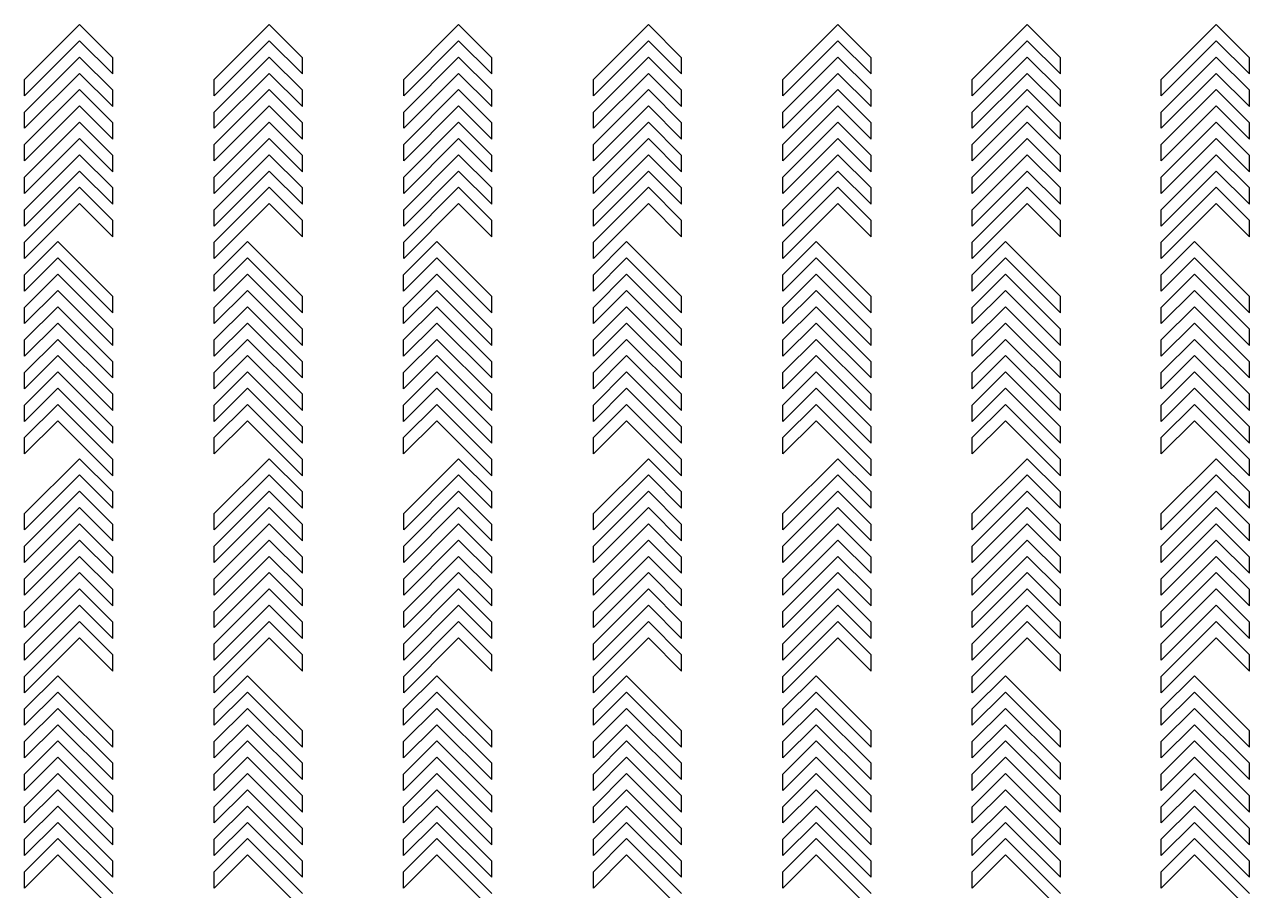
# Model space of a CAD drawing. Header units: millimetres. Extents: x 46777 to 318235, y 145162 to 336036.
# Drawn here: x 145415 to 147296, y 162652 to 163982 of the extents above; entities that cross this region are included whole.
import ezdxf

# ---------------------------------------------------------------- set-up
doc = ezdxf.new("R2010")
doc.units = ezdxf.units.MM

msp = doc.modelspace()

# ---------------------------------------------------------------- linework, layer by layer
at = {"color": 40, "true_color": 0xf8d731}
for p, q in [((145414.8, 163897.5), (145499.1, 163981.9)), ((145499.1, 163981.9), (145550.2, 163930.9)), ((145706.1, 163897.5), (145790.4, 163981.9)), ((145790.4, 163981.9), (145841.5, 163930.9)), ((145997, 163897.5), (146081.3, 163981.9)), ((146081.3, 163981.9), (146132.4, 163930.9)), ((146288.4, 163897.5), (146372.8, 163981.9)), ((146372.8, 163981.9), (146423.8, 163930.9)), ((146579.3, 163897.5), (146663.7, 163981.9)), ((146663.7, 163981.9), (146714.7, 163930.9)), ((146870.2, 163897.5), (146954.6, 163981.9)), ((146954.6, 163981.9), (147005.7, 163930.9)), ((147160.5, 163897.5), (147244.9, 163981.9)), ((147244.9, 163981.9), (147295.9, 163930.9)), ((145414.8, 163872.5), (145499.1, 163956.9)), ((145499.1, 163956.9), (145550.2, 163905.9)), ((145706.1, 163872.5), (145790.4, 163956.9)), ((145790.4, 163956.9), (145841.5, 163905.9)), ((145997, 163872.5), (146081.3, 163956.9)), ((146081.3, 163956.9), (146132.4, 163905.9)), ((146288.4, 163872.5), (146372.8, 163956.9)), ((146372.8, 163956.9), (146423.8, 163905.9)), ((146579.3, 163872.5), (146663.7, 163956.9)), ((146663.7, 163956.9), (146714.7, 163905.9)), ((146870.2, 163872.5), (146954.6, 163956.9)), ((146954.6, 163956.9), (147005.7, 163905.9)), ((147160.5, 163872.5), (147244.9, 163956.9)), ((147244.9, 163956.9), (147295.9, 163905.9)), ((145414.8, 163847.5), (145499.1, 163931.9)), ((145499.1, 163931.9), (145550.2, 163880.9)), ((145706.1, 163847.5), (145790.4, 163931.9)), ((145790.4, 163931.9), (145841.5, 163880.9)), ((145997, 163847.5), (146081.3, 163931.9)), ((146081.3, 163931.9), (146132.4, 163880.9)), ((146288.4, 163847.5), (146372.8, 163931.9)), ((146372.8, 163931.9), (146423.8, 163880.9)), ((146579.3, 163847.5), (146663.7, 163931.9)), ((146663.7, 163931.9), (146714.7, 163880.9)), ((146870.2, 163847.5), (146954.6, 163931.9)), ((146954.6, 163931.9), (147005.7, 163880.9)), ((147160.5, 163847.5), (147244.9, 163931.9)), ((147244.9, 163931.9), (147295.9, 163880.9)), ((145550.2, 163905.9), (145550.2, 163930.9)), ((145841.5, 163905.9), (145841.5, 163930.9)), ((146132.4, 163905.9), (146132.4, 163930.9)), ((146423.8, 163905.9), (146423.8, 163930.9)), ((146714.7, 163905.9), (146714.7, 163930.9)), ((147005.7, 163905.9), (147005.7, 163930.9)), ((147295.9, 163905.9), (147295.9, 163930.9)), ((145414.8, 163822.5), (145499.1, 163906.9)), ((145414.8, 163872.5), (145414.8, 163897.5)), ((145499.1, 163906.9), (145550.2, 163855.9)), ((145706.1, 163822.5), (145790.4, 163906.9)), ((145706.1, 163872.5), (145706.1, 163897.5)), ((145790.4, 163906.9), (145841.5, 163855.9)), ((145997, 163822.5), (146081.3, 163906.9)), ((145997, 163872.5), (145997, 163897.5)), ((146081.3, 163906.9), (146132.4, 163855.9)), ((146288.4, 163822.5), (146372.8, 163906.9)), ((146288.4, 163872.5), (146288.4, 163897.5)), ((146372.8, 163906.9), (146423.8, 163855.9)), ((146579.3, 163822.5), (146663.7, 163906.9)), ((146579.3, 163872.5), (146579.3, 163897.5)), ((146663.7, 163906.9), (146714.7, 163855.9)), ((146870.2, 163822.5), (146954.6, 163906.9)), ((146870.2, 163872.5), (146870.2, 163897.5)), ((146954.6, 163906.9), (147005.7, 163855.9)), ((147160.5, 163822.5), (147244.9, 163906.9)), ((147160.5, 163872.5), (147160.5, 163897.5)), ((147244.9, 163906.9), (147295.9, 163855.9)), ((145414.8, 163797.5), (145499.1, 163881.9)), ((145499.1, 163881.9), (145550.2, 163830.9)), ((145550.2, 163855.9), (145550.2, 163880.9)), ((145706.1, 163797.5), (145790.4, 163881.9)), ((145790.4, 163881.9), (145841.5, 163830.9)), ((145841.5, 163855.9), (145841.5, 163880.9)), ((145997, 163797.5), (146081.3, 163881.9)), ((146081.3, 163881.9), (146132.4, 163830.9)), ((146132.4, 163855.9), (146132.4, 163880.9)), ((146288.4, 163797.5), (146372.8, 163881.9)), ((146372.8, 163881.9), (146423.8, 163830.9)), ((146423.8, 163855.9), (146423.8, 163880.9)), ((146579.3, 163797.5), (146663.7, 163881.9)), ((146663.7, 163881.9), (146714.7, 163830.9)), ((146714.7, 163855.9), (146714.7, 163880.9)), ((146870.2, 163797.5), (146954.6, 163881.9)), ((146954.6, 163881.9), (147005.7, 163830.9)), ((147005.7, 163855.9), (147005.7, 163880.9)), ((147160.5, 163797.5), (147244.9, 163881.9)), ((147244.9, 163881.9), (147295.9, 163830.9)), ((147295.9, 163855.9), (147295.9, 163880.9)), ((145414.8, 163772.5), (145499.1, 163856.9)), ((145499.1, 163856.9), (145550.2, 163805.9)), ((145706.1, 163772.5), (145790.4, 163856.9)), ((145790.4, 163856.9), (145841.5, 163805.9)), ((145997, 163772.5), (146081.3, 163856.9)), ((146081.3, 163856.9), (146132.4, 163805.9)), ((146288.4, 163772.5), (146372.8, 163856.9)), ((146372.8, 163856.9), (146423.8, 163805.9)), ((146579.3, 163772.5), (146663.7, 163856.9)), ((146663.7, 163856.9), (146714.7, 163805.9)), ((146870.2, 163772.5), (146954.6, 163856.9)), ((146954.6, 163856.9), (147005.7, 163805.9)), ((147160.5, 163772.5), (147244.9, 163856.9)), ((147244.9, 163856.9), (147295.9, 163805.9)), ((145414.8, 163822.5), (145414.8, 163847.5)), ((145706.1, 163822.5), (145706.1, 163847.5)), ((145997, 163822.5), (145997, 163847.5)), ((146288.4, 163822.5), (146288.4, 163847.5)), ((146579.3, 163822.5), (146579.3, 163847.5)), ((146870.2, 163822.5), (146870.2, 163847.5)), ((147160.5, 163822.5), (147160.5, 163847.5)), ((145414.8, 163747.5), (145499.1, 163831.9)), ((145499.1, 163831.9), (145550.2, 163780.9)), ((145550.2, 163805.9), (145550.2, 163830.9)), ((145706.1, 163747.5), (145790.4, 163831.9)), ((145790.4, 163831.9), (145841.5, 163780.9)), ((145841.5, 163805.9), (145841.5, 163830.9)), ((145997, 163747.5), (146081.3, 163831.9)), ((146081.3, 163831.9), (146132.4, 163780.9)), ((146132.4, 163805.9), (146132.4, 163830.9)), ((146288.4, 163747.5), (146372.8, 163831.9)), ((146372.8, 163831.9), (146423.8, 163780.9)), ((146423.8, 163805.9), (146423.8, 163830.9)), ((146579.3, 163747.5), (146663.7, 163831.9)), ((146663.7, 163831.9), (146714.7, 163780.9)), ((146714.7, 163805.9), (146714.7, 163830.9)), ((146870.2, 163747.5), (146954.6, 163831.9)), ((146954.6, 163831.9), (147005.7, 163780.9)), ((147005.7, 163805.9), (147005.7, 163830.9)), ((147160.5, 163747.5), (147244.9, 163831.9)), ((147244.9, 163831.9), (147295.9, 163780.9)), ((147295.9, 163805.9), (147295.9, 163830.9)), ((145414.8, 163722.5), (145499.1, 163806.9)), ((145499.1, 163806.9), (145550.2, 163755.9)), ((145706.1, 163722.5), (145790.4, 163806.9)), ((145790.4, 163806.9), (145841.5, 163755.9)), ((145997, 163722.5), (146081.3, 163806.9)), ((146081.3, 163806.9), (146132.4, 163755.9)), ((146288.4, 163722.5), (146372.8, 163806.9)), ((146372.8, 163806.9), (146423.8, 163755.9)), ((146579.3, 163722.5), (146663.7, 163806.9)), ((146663.7, 163806.9), (146714.7, 163755.9)), ((146870.2, 163722.5), (146954.6, 163806.9)), ((146954.6, 163806.9), (147005.7, 163755.9)), ((147160.5, 163722.5), (147244.9, 163806.9)), ((147244.9, 163806.9), (147295.9, 163755.9)), ((145414.8, 163772.5), (145414.8, 163797.5)), ((145414.8, 163697.5), (145499.1, 163781.9)), ((145499.1, 163781.9), (145550.2, 163730.9)), ((145550.2, 163755.9), (145550.2, 163780.9)), ((145706.1, 163772.5), (145706.1, 163797.5)), ((145706.1, 163697.5), (145790.4, 163781.9)), ((145790.4, 163781.9), (145841.5, 163730.9)), ((145841.5, 163755.9), (145841.5, 163780.9)), ((145997, 163772.5), (145997, 163797.5)), ((145997, 163697.5), (146081.3, 163781.9)), ((146081.3, 163781.9), (146132.4, 163730.9)), ((146132.4, 163755.9), (146132.4, 163780.9)), ((146288.4, 163772.5), (146288.4, 163797.5)), ((146288.4, 163697.5), (146372.8, 163781.9)), ((146372.8, 163781.9), (146423.8, 163730.9)), ((146423.8, 163755.9), (146423.8, 163780.9)), ((146579.3, 163772.5), (146579.3, 163797.5)), ((146579.3, 163697.5), (146663.7, 163781.9)), ((146663.7, 163781.9), (146714.7, 163730.9)), ((146714.7, 163755.9), (146714.7, 163780.9)), ((146870.2, 163772.5), (146870.2, 163797.5)), ((146870.2, 163697.5), (146954.6, 163781.9)), ((146954.6, 163781.9), (147005.7, 163730.9)), ((147005.7, 163755.9), (147005.7, 163780.9)), ((147160.5, 163772.5), (147160.5, 163797.5)), ((147160.5, 163697.5), (147244.9, 163781.9)), ((147244.9, 163781.9), (147295.9, 163730.9)), ((147295.9, 163755.9), (147295.9, 163780.9)), ((145414.8, 163672.5), (145499.1, 163756.9)), ((145414.8, 163722.5), (145414.8, 163747.5)), ((145499.1, 163756.9), (145550.2, 163705.9)), ((145706.1, 163672.5), (145790.4, 163756.9)), ((145706.1, 163722.5), (145706.1, 163747.5)), ((145790.4, 163756.9), (145841.5, 163705.9)), ((145997, 163672.5), (146081.3, 163756.9)), ((145997, 163722.5), (145997, 163747.5)), ((146081.3, 163756.9), (146132.4, 163705.9)), ((146288.4, 163672.5), (146372.8, 163756.9)), ((146288.4, 163722.5), (146288.4, 163747.5)), ((146372.8, 163756.9), (146423.8, 163705.9)), ((146579.3, 163672.5), (146663.7, 163756.9)), ((146579.3, 163722.5), (146579.3, 163747.5)), ((146663.7, 163756.9), (146714.7, 163705.9)), ((146870.2, 163672.5), (146954.6, 163756.9)), ((146870.2, 163722.5), (146870.2, 163747.5)), ((146954.6, 163756.9), (147005.7, 163705.9)), ((147160.5, 163672.5), (147244.9, 163756.9)), ((147160.5, 163722.5), (147160.5, 163747.5)), ((147244.9, 163756.9), (147295.9, 163705.9)), ((145414.8, 163647.5), (145499.1, 163731.9)), ((145499.1, 163731.9), (145550.2, 163680.9)), ((145550.2, 163705.9), (145550.2, 163730.9)), ((145706.1, 163647.5), (145790.4, 163731.9)), ((145790.4, 163731.9), (145841.5, 163680.9)), ((145841.5, 163705.9), (145841.5, 163730.9)), ((145997, 163647.5), (146081.3, 163731.9)), ((146081.3, 163731.9), (146132.4, 163680.9)), ((146132.4, 163705.9), (146132.4, 163730.9)), ((146288.4, 163647.5), (146372.8, 163731.9)), ((146372.8, 163731.9), (146423.8, 163680.9)), ((146423.8, 163705.9), (146423.8, 163730.9)), ((146579.3, 163647.5), (146663.7, 163731.9)), ((146663.7, 163731.9), (146714.7, 163680.9)), ((146714.7, 163705.9), (146714.7, 163730.9)), ((146870.2, 163647.5), (146954.6, 163731.9)), ((146954.6, 163731.9), (147005.7, 163680.9)), ((147005.7, 163705.9), (147005.7, 163730.9)), ((147160.5, 163647.5), (147244.9, 163731.9)), ((147244.9, 163731.9), (147295.9, 163680.9)), ((147295.9, 163705.9), (147295.9, 163730.9)), ((145414.8, 163622.5), (145499.1, 163706.9)), ((145499.1, 163706.9), (145550.2, 163655.9)), ((145706.1, 163622.5), (145790.4, 163706.9)), ((145790.4, 163706.9), (145841.5, 163655.9)), ((145997, 163622.5), (146081.3, 163706.9)), ((146081.3, 163706.9), (146132.4, 163655.9)), ((146288.4, 163622.5), (146372.8, 163706.9)), ((146372.8, 163706.9), (146423.8, 163655.9)), ((146579.3, 163622.5), (146663.7, 163706.9)), ((146663.7, 163706.9), (146714.7, 163655.9)), ((146870.2, 163622.5), (146954.6, 163706.9)), ((146954.6, 163706.9), (147005.7, 163655.9)), ((147160.5, 163622.5), (147244.9, 163706.9)), ((147244.9, 163706.9), (147295.9, 163655.9)), ((145414.8, 163672.5), (145414.8, 163697.5)), ((145706.1, 163672.5), (145706.1, 163697.5)), ((145997, 163672.5), (145997, 163697.5)), ((146288.4, 163672.5), (146288.4, 163697.5)), ((146579.3, 163672.5), (146579.3, 163697.5)), ((146870.2, 163672.5), (146870.2, 163697.5)), ((147160.5, 163672.5), (147160.5, 163697.5)), ((145550.2, 163655.9), (145550.2, 163680.9)), ((145841.5, 163655.9), (145841.5, 163680.9)), ((146132.4, 163655.9), (146132.4, 163680.9)), ((146423.8, 163655.9), (146423.8, 163680.9)), ((146714.7, 163655.9), (146714.7, 163680.9)), ((147005.7, 163655.9), (147005.7, 163680.9)), ((147295.9, 163655.9), (147295.9, 163680.9)), ((145465.8, 163648.5), (145414.7, 163597.6)), ((145414.8, 163622.5), (145414.8, 163647.5)), ((145550.1, 163564.2), (145465.8, 163648.5)), ((145757.1, 163648.5), (145706, 163597.6)), ((145706.1, 163622.5), (145706.1, 163647.5)), ((145841.5, 163564.2), (145757.1, 163648.5)), ((146048, 163648.5), (145996.9, 163597.6)), ((145997, 163622.5), (145997, 163647.5)), ((146132.3, 163564.2), (146048, 163648.5)), ((146339.4, 163648.5), (146288.4, 163597.6)), ((146288.4, 163622.5), (146288.4, 163647.5)), ((146423.8, 163564.2), (146339.4, 163648.5)), ((146630.3, 163648.5), (146579.3, 163597.6)), ((146579.3, 163622.5), (146579.3, 163647.5)), ((146714.7, 163564.2), (146630.3, 163648.5)), ((146921.3, 163648.5), (146870.2, 163597.6)), ((146870.2, 163622.5), (146870.2, 163647.5)), ((147005.6, 163564.2), (146921.3, 163648.5)), ((147211.5, 163648.5), (147160.5, 163597.6)), ((147160.5, 163622.5), (147160.5, 163647.5)), ((147295.9, 163564.2), (147211.5, 163648.5)), ((145465.8, 163623.5), (145414.7, 163572.6)), ((145550.1, 163539.2), (145465.8, 163623.5)), ((145757.1, 163623.5), (145706, 163572.6)), ((145841.5, 163539.2), (145757.1, 163623.5)), ((146048, 163623.5), (145996.9, 163572.6)), ((146132.3, 163539.2), (146048, 163623.5)), ((146339.4, 163623.5), (146288.4, 163572.6)), ((146423.8, 163539.2), (146339.4, 163623.5)), ((146630.3, 163623.5), (146579.3, 163572.6)), ((146714.7, 163539.2), (146630.3, 163623.5)), ((146921.3, 163623.5), (146870.2, 163572.6)), ((147005.6, 163539.2), (146921.3, 163623.5)), ((147211.5, 163623.5), (147160.5, 163572.6)), ((147295.9, 163539.2), (147211.5, 163623.5)), ((145465.8, 163598.5), (145414.7, 163547.6)), ((145414.7, 163572.6), (145414.7, 163597.6)), ((145550.1, 163514.2), (145465.8, 163598.5)), ((145757.1, 163598.5), (145706, 163547.6)), ((145706, 163572.6), (145706, 163597.6)), ((145841.5, 163514.2), (145757.1, 163598.5)), ((146048, 163598.5), (145996.9, 163547.6)), ((145996.9, 163572.6), (145996.9, 163597.6)), ((146132.3, 163514.2), (146048, 163598.5)), ((146339.4, 163598.5), (146288.4, 163547.6)), ((146288.4, 163572.6), (146288.4, 163597.6)), ((146423.8, 163514.2), (146339.4, 163598.5)), ((146630.3, 163598.5), (146579.3, 163547.6)), ((146579.3, 163572.6), (146579.3, 163597.6)), ((146714.7, 163514.2), (146630.3, 163598.5)), ((146921.3, 163598.5), (146870.2, 163547.6)), ((146870.2, 163572.6), (146870.2, 163597.6)), ((147005.6, 163514.2), (146921.3, 163598.5)), ((147211.5, 163598.5), (147160.5, 163547.6)), ((147160.5, 163572.6), (147160.5, 163597.6)), ((147295.9, 163514.2), (147211.5, 163598.5)), ((145465.8, 163573.5), (145414.7, 163522.6)), ((145550.1, 163489.2), (145465.8, 163573.5)), ((145550.1, 163539.2), (145550.1, 163564.2)), ((145757.1, 163573.5), (145706, 163522.6)), ((145841.5, 163489.2), (145757.1, 163573.5)), ((145841.5, 163539.2), (145841.5, 163564.2)), ((146048, 163573.5), (145996.9, 163522.6)), ((146132.3, 163489.2), (146048, 163573.5)), ((146132.3, 163539.2), (146132.3, 163564.2)), ((146339.4, 163573.5), (146288.4, 163522.6)), ((146423.8, 163489.2), (146339.4, 163573.5)), ((146423.8, 163539.2), (146423.8, 163564.2)), ((146630.3, 163573.5), (146579.3, 163522.6)), ((146714.7, 163489.2), (146630.3, 163573.5)), ((146714.7, 163539.2), (146714.7, 163564.2)), ((146921.3, 163573.5), (146870.2, 163522.6)), ((147005.6, 163489.2), (146921.3, 163573.5)), ((147005.6, 163539.2), (147005.6, 163564.2)), ((147211.5, 163573.5), (147160.5, 163522.6)), ((147295.9, 163489.2), (147211.5, 163573.5)), ((147295.9, 163539.2), (147295.9, 163564.2)), ((145465.8, 163548.5), (145414.7, 163497.6)), ((145414.7, 163522.6), (145414.7, 163547.6)), ((145550.1, 163464.2), (145465.8, 163548.5)), ((145757.1, 163548.5), (145706, 163497.6)), ((145706, 163522.6), (145706, 163547.6)), ((145841.5, 163464.2), (145757.1, 163548.5)), ((146048, 163548.5), (145996.9, 163497.6)), ((145996.9, 163522.6), (145996.9, 163547.6)), ((146132.3, 163464.2), (146048, 163548.5)), ((146339.4, 163548.5), (146288.4, 163497.6)), ((146288.4, 163522.6), (146288.4, 163547.6)), ((146423.8, 163464.2), (146339.4, 163548.5)), ((146630.3, 163548.5), (146579.3, 163497.6)), ((146579.3, 163522.6), (146579.3, 163547.6)), ((146714.7, 163464.2), (146630.3, 163548.5)), ((146921.3, 163548.5), (146870.2, 163497.6)), ((146870.2, 163522.6), (146870.2, 163547.6)), ((147005.6, 163464.2), (146921.3, 163548.5)), ((147211.5, 163548.5), (147160.5, 163497.6)), ((147160.5, 163522.6), (147160.5, 163547.6)), ((147295.9, 163464.2), (147211.5, 163548.5)), ((145465.8, 163523.5), (145414.7, 163472.6)), ((145550.1, 163439.2), (145465.8, 163523.5)), ((145757.1, 163523.5), (145706, 163472.6)), ((145841.5, 163439.2), (145757.1, 163523.5)), ((146048, 163523.5), (145996.9, 163472.6)), ((146132.3, 163439.2), (146048, 163523.5)), ((146339.4, 163523.5), (146288.4, 163472.6)), ((146423.8, 163439.2), (146339.4, 163523.5)), ((146630.3, 163523.5), (146579.3, 163472.6)), ((146714.7, 163439.2), (146630.3, 163523.5)), ((146921.3, 163523.5), (146870.2, 163472.6)), ((147005.6, 163439.2), (146921.3, 163523.5)), ((147211.5, 163523.5), (147160.5, 163472.6)), ((147295.9, 163439.2), (147211.5, 163523.5)), ((145550.1, 163489.2), (145550.1, 163514.2)), ((145841.5, 163489.2), (145841.5, 163514.2)), ((146132.3, 163489.2), (146132.3, 163514.2)), ((146423.8, 163489.2), (146423.8, 163514.2)), ((146714.7, 163489.2), (146714.7, 163514.2)), ((147005.6, 163489.2), (147005.6, 163514.2)), ((147295.9, 163489.2), (147295.9, 163514.2)), ((145465.8, 163498.5), (145414.7, 163447.6)), ((145414.7, 163472.6), (145414.7, 163497.6)), ((145550.1, 163414.2), (145465.8, 163498.5)), ((145757.1, 163498.5), (145706, 163447.6)), ((145706, 163472.6), (145706, 163497.6)), ((145841.5, 163414.2), (145757.1, 163498.5)), ((146048, 163498.5), (145996.9, 163447.6)), ((145996.9, 163472.6), (145996.9, 163497.6)), ((146132.3, 163414.2), (146048, 163498.5)), ((146339.4, 163498.5), (146288.4, 163447.6)), ((146288.4, 163472.6), (146288.4, 163497.6)), ((146423.8, 163414.2), (146339.4, 163498.5)), ((146630.3, 163498.5), (146579.3, 163447.6)), ((146579.3, 163472.6), (146579.3, 163497.6)), ((146714.7, 163414.2), (146630.3, 163498.5)), ((146921.3, 163498.5), (146870.2, 163447.6)), ((146870.2, 163472.6), (146870.2, 163497.6)), ((147005.6, 163414.2), (146921.3, 163498.5)), ((147211.5, 163498.5), (147160.5, 163447.6)), ((147160.5, 163472.6), (147160.5, 163497.6)), ((147295.9, 163414.2), (147211.5, 163498.5)), ((145465.8, 163473.5), (145414.7, 163422.6)), ((145550.1, 163389.2), (145465.8, 163473.5)), ((145550.1, 163439.2), (145550.1, 163464.2)), ((145757.1, 163473.5), (145706, 163422.6)), ((145841.5, 163389.2), (145757.1, 163473.5)), ((145841.5, 163439.2), (145841.5, 163464.2)), ((146048, 163473.5), (145996.9, 163422.6)), ((146132.3, 163389.2), (146048, 163473.5)), ((146132.3, 163439.2), (146132.3, 163464.2)), ((146339.4, 163473.5), (146288.4, 163422.6)), ((146423.8, 163389.2), (146339.4, 163473.5)), ((146423.8, 163439.2), (146423.8, 163464.2)), ((146630.3, 163473.5), (146579.3, 163422.6)), ((146714.7, 163389.2), (146630.3, 163473.5)), ((146714.7, 163439.2), (146714.7, 163464.2)), ((146921.3, 163473.5), (146870.2, 163422.6)), ((147005.6, 163389.2), (146921.3, 163473.5)), ((147005.6, 163439.2), (147005.6, 163464.2)), ((147211.5, 163473.5), (147160.5, 163422.6)), ((147295.9, 163389.2), (147211.5, 163473.5)), ((147295.9, 163439.2), (147295.9, 163464.2)), ((145465.8, 163448.5), (145414.7, 163397.6)), ((145414.7, 163422.6), (145414.7, 163447.6)), ((145550.1, 163364.2), (145465.8, 163448.5)), ((145757.1, 163448.5), (145706, 163397.6)), ((145706, 163422.6), (145706, 163447.6)), ((145841.5, 163364.2), (145757.1, 163448.5)), ((146048, 163448.5), (145996.9, 163397.6)), ((145996.9, 163422.6), (145996.9, 163447.6)), ((146132.3, 163364.2), (146048, 163448.5)), ((146339.4, 163448.5), (146288.4, 163397.6)), ((146288.4, 163422.6), (146288.4, 163447.6)), ((146423.8, 163364.2), (146339.4, 163448.5)), ((146630.3, 163448.5), (146579.3, 163397.6)), ((146579.3, 163422.6), (146579.3, 163447.6)), ((146714.7, 163364.2), (146630.3, 163448.5)), ((146921.3, 163448.5), (146870.2, 163397.6)), ((146870.2, 163422.6), (146870.2, 163447.6)), ((147005.6, 163364.2), (146921.3, 163448.5)), ((147211.5, 163448.5), (147160.5, 163397.6)), ((147160.5, 163422.6), (147160.5, 163447.6)), ((147295.9, 163364.2), (147211.5, 163448.5)), ((145465.8, 163423.5), (145414.7, 163372.6)), ((145550.1, 163339.2), (145465.8, 163423.5)), ((145757.1, 163423.5), (145706, 163372.6)), ((145841.5, 163339.2), (145757.1, 163423.5)), ((146048, 163423.5), (145996.9, 163372.6)), ((146132.3, 163339.2), (146048, 163423.5)), ((146339.4, 163423.5), (146288.4, 163372.6)), ((146423.8, 163339.2), (146339.4, 163423.5)), ((146630.3, 163423.5), (146579.3, 163372.6)), ((146714.7, 163339.2), (146630.3, 163423.5)), ((146921.3, 163423.5), (146870.2, 163372.6)), ((147005.6, 163339.2), (146921.3, 163423.5)), ((147211.5, 163423.5), (147160.5, 163372.6)), ((147295.9, 163339.2), (147211.5, 163423.5)), ((145550.1, 163389.2), (145550.1, 163414.2)), ((145841.5, 163389.2), (145841.5, 163414.2)), ((146132.3, 163389.2), (146132.3, 163414.2)), ((146423.8, 163389.2), (146423.8, 163414.2)), ((146714.7, 163389.2), (146714.7, 163414.2)), ((147005.6, 163389.2), (147005.6, 163414.2)), ((147295.9, 163389.2), (147295.9, 163414.2)), ((145465.8, 163398.5), (145414.7, 163347.6)), ((145414.7, 163372.6), (145414.7, 163397.6)), ((145550.1, 163314.2), (145465.8, 163398.5)), ((145757.1, 163398.5), (145706, 163347.6)), ((145706, 163372.6), (145706, 163397.6)), ((145841.5, 163314.2), (145757.1, 163398.5)), ((146048, 163398.5), (145996.9, 163347.6)), ((145996.9, 163372.6), (145996.9, 163397.6)), ((146132.3, 163314.2), (146048, 163398.5)), ((146339.4, 163398.5), (146288.4, 163347.6)), ((146288.4, 163372.6), (146288.4, 163397.6)), ((146423.8, 163314.2), (146339.4, 163398.5)), ((146630.3, 163398.5), (146579.3, 163347.6)), ((146579.3, 163372.6), (146579.3, 163397.6)), ((146714.7, 163314.2), (146630.3, 163398.5)), ((146921.3, 163398.5), (146870.2, 163347.6)), ((146870.2, 163372.6), (146870.2, 163397.6)), ((147005.6, 163314.2), (146921.3, 163398.5)), ((147211.5, 163398.5), (147160.5, 163347.6)), ((147160.5, 163372.6), (147160.5, 163397.6)), ((147295.9, 163314.2), (147211.5, 163398.5)), ((145465.8, 163373.5), (145414.7, 163322.6)), ((145550.1, 163289.2), (145465.8, 163373.5)), ((145757.1, 163373.5), (145706, 163322.6)), ((145841.5, 163289.2), (145757.1, 163373.5)), ((146048, 163373.5), (145996.9, 163322.6)), ((146132.3, 163289.2), (146048, 163373.5)), ((146339.4, 163373.5), (146288.4, 163322.6)), ((146423.8, 163289.2), (146339.4, 163373.5)), ((146630.3, 163373.5), (146579.3, 163322.6)), ((146714.7, 163289.2), (146630.3, 163373.5)), ((146921.3, 163373.5), (146870.2, 163322.6)), ((147005.6, 163289.2), (146921.3, 163373.5)), ((147211.5, 163373.5), (147160.5, 163322.6)), ((147295.9, 163289.2), (147211.5, 163373.5)), ((145550.1, 163339.2), (145550.1, 163364.2)), ((145841.5, 163339.2), (145841.5, 163364.2)), ((146132.3, 163339.2), (146132.3, 163364.2)), ((146423.8, 163339.2), (146423.8, 163364.2)), ((146714.7, 163339.2), (146714.7, 163364.2)), ((147005.6, 163339.2), (147005.6, 163364.2)), ((147295.9, 163339.2), (147295.9, 163364.2)), ((145414.7, 163322.6), (145414.7, 163347.6)), ((145706, 163322.6), (145706, 163347.6)), ((145996.9, 163322.6), (145996.9, 163347.6)), ((146288.4, 163322.6), (146288.4, 163347.6)), ((146579.3, 163322.6), (146579.3, 163347.6)), ((146870.2, 163322.6), (146870.2, 163347.6)), ((147160.5, 163322.6), (147160.5, 163347.6)), ((145414.8, 163230.9), (145499.1, 163315.3)), ((145499.1, 163315.3), (145550.2, 163264.3)), ((145550.1, 163289.2), (145550.1, 163314.2)), ((145706.1, 163230.9), (145790.4, 163315.3)), ((145790.4, 163315.3), (145841.5, 163264.3)), ((145841.5, 163289.2), (145841.5, 163314.2)), ((145997, 163230.9), (146081.3, 163315.3)), ((146081.3, 163315.3), (146132.4, 163264.3)), ((146132.3, 163289.2), (146132.3, 163314.2)), ((146288.4, 163230.9), (146372.8, 163315.3)), ((146372.8, 163315.3), (146423.8, 163264.3)), ((146423.8, 163289.2), (146423.8, 163314.2)), ((146579.3, 163230.9), (146663.7, 163315.3)), ((146663.7, 163315.3), (146714.7, 163264.3)), ((146714.7, 163289.2), (146714.7, 163314.2)), ((146870.2, 163230.9), (146954.6, 163315.3)), ((146954.6, 163315.3), (147005.7, 163264.3)), ((147005.6, 163289.2), (147005.6, 163314.2)), ((147160.5, 163230.9), (147244.9, 163315.3)), ((147244.9, 163315.3), (147295.9, 163264.3)), ((147295.9, 163289.2), (147295.9, 163314.2)), ((145414.8, 163205.9), (145499.1, 163290.3)), ((145499.1, 163290.3), (145550.2, 163239.3)), ((145706.1, 163205.9), (145790.4, 163290.3)), ((145790.4, 163290.3), (145841.5, 163239.3)), ((145997, 163205.9), (146081.3, 163290.3)), ((146081.3, 163290.3), (146132.4, 163239.3)), ((146288.4, 163205.9), (146372.8, 163290.3)), ((146372.8, 163290.3), (146423.8, 163239.3)), ((146579.3, 163205.9), (146663.7, 163290.3)), ((146663.7, 163290.3), (146714.7, 163239.3)), ((146870.2, 163205.9), (146954.6, 163290.3)), ((146954.6, 163290.3), (147005.7, 163239.3)), ((147160.5, 163205.9), (147244.9, 163290.3)), ((147244.9, 163290.3), (147295.9, 163239.3)), ((145414.8, 163180.9), (145499.1, 163265.3)), ((145499.1, 163265.3), (145550.2, 163214.3)), ((145550.2, 163239.3), (145550.2, 163264.3)), ((145706.1, 163180.9), (145790.4, 163265.3)), ((145790.4, 163265.3), (145841.5, 163214.3)), ((145841.5, 163239.3), (145841.5, 163264.3)), ((145997, 163180.9), (146081.3, 163265.3)), ((146081.3, 163265.3), (146132.4, 163214.3)), ((146132.4, 163239.3), (146132.4, 163264.3)), ((146288.4, 163180.9), (146372.8, 163265.3)), ((146372.8, 163265.3), (146423.8, 163214.3)), ((146423.8, 163239.3), (146423.8, 163264.3)), ((146579.3, 163180.9), (146663.7, 163265.3)), ((146663.7, 163265.3), (146714.7, 163214.3)), ((146714.7, 163239.3), (146714.7, 163264.3)), ((146870.2, 163180.9), (146954.6, 163265.3)), ((146954.6, 163265.3), (147005.7, 163214.3)), ((147005.7, 163239.3), (147005.7, 163264.3)), ((147160.5, 163180.9), (147244.9, 163265.3)), ((147244.9, 163265.3), (147295.9, 163214.3)), ((147295.9, 163239.3), (147295.9, 163264.3)), ((145414.8, 163155.9), (145499.1, 163240.3)), ((145499.1, 163240.3), (145550.2, 163189.3)), ((145706.1, 163155.9), (145790.4, 163240.3)), ((145790.4, 163240.3), (145841.5, 163189.3)), ((145997, 163155.9), (146081.3, 163240.3)), ((146081.3, 163240.3), (146132.4, 163189.3)), ((146288.4, 163155.9), (146372.8, 163240.3)), ((146372.8, 163240.3), (146423.8, 163189.3)), ((146579.3, 163155.9), (146663.7, 163240.3)), ((146663.7, 163240.3), (146714.7, 163189.3)), ((146870.2, 163155.9), (146954.6, 163240.3)), ((146954.6, 163240.3), (147005.7, 163189.3)), ((147160.5, 163155.9), (147244.9, 163240.3)), ((147244.9, 163240.3), (147295.9, 163189.3)), ((145414.8, 163205.9), (145414.8, 163230.9)), ((145706.1, 163205.9), (145706.1, 163230.9)), ((145997, 163205.9), (145997, 163230.9)), ((146288.4, 163205.9), (146288.4, 163230.9)), ((146579.3, 163205.9), (146579.3, 163230.9)), ((146870.2, 163205.9), (146870.2, 163230.9)), ((147160.5, 163205.9), (147160.5, 163230.9)), ((145414.8, 163130.9), (145499.1, 163215.3)), ((145499.1, 163215.3), (145550.2, 163164.3)), ((145550.2, 163189.3), (145550.2, 163214.3)), ((145706.1, 163130.9), (145790.4, 163215.3)), ((145790.4, 163215.3), (145841.5, 163164.3)), ((145841.5, 163189.3), (145841.5, 163214.3)), ((145997, 163130.9), (146081.3, 163215.3)), ((146081.3, 163215.3), (146132.4, 163164.3)), ((146132.4, 163189.3), (146132.4, 163214.3)), ((146288.4, 163130.9), (146372.8, 163215.3)), ((146372.8, 163215.3), (146423.8, 163164.3)), ((146423.8, 163189.3), (146423.8, 163214.3)), ((146579.3, 163130.9), (146663.7, 163215.3)), ((146663.7, 163215.3), (146714.7, 163164.3)), ((146714.7, 163189.3), (146714.7, 163214.3)), ((146870.2, 163130.9), (146954.6, 163215.3)), ((146954.6, 163215.3), (147005.7, 163164.3)), ((147005.7, 163189.3), (147005.7, 163214.3)), ((147160.5, 163130.9), (147244.9, 163215.3)), ((147244.9, 163215.3), (147295.9, 163164.3)), ((147295.9, 163189.3), (147295.9, 163214.3)), ((145414.8, 163105.9), (145499.1, 163190.3)), ((145414.8, 163155.9), (145414.8, 163180.9)), ((145499.1, 163190.3), (145550.2, 163139.3)), ((145706.1, 163105.9), (145790.4, 163190.3)), ((145706.1, 163155.9), (145706.1, 163180.9)), ((145790.4, 163190.3), (145841.5, 163139.3)), ((145997, 163105.9), (146081.3, 163190.3)), ((145997, 163155.9), (145997, 163180.9)), ((146081.3, 163190.3), (146132.4, 163139.3)), ((146288.4, 163105.9), (146372.8, 163190.3)), ((146288.4, 163155.9), (146288.4, 163180.9)), ((146372.8, 163190.3), (146423.8, 163139.3)), ((146579.3, 163105.9), (146663.7, 163190.3)), ((146579.3, 163155.9), (146579.3, 163180.9)), ((146663.7, 163190.3), (146714.7, 163139.3)), ((146870.2, 163105.9), (146954.6, 163190.3)), ((146870.2, 163155.9), (146870.2, 163180.9)), ((146954.6, 163190.3), (147005.7, 163139.3)), ((147160.5, 163105.9), (147244.9, 163190.3)), ((147160.5, 163155.9), (147160.5, 163180.9)), ((147244.9, 163190.3), (147295.9, 163139.3)), ((145414.8, 163080.9), (145499.1, 163165.3)), ((145499.1, 163165.3), (145550.2, 163114.3)), ((145550.2, 163139.3), (145550.2, 163164.3)), ((145706.1, 163080.9), (145790.4, 163165.3)), ((145790.4, 163165.3), (145841.5, 163114.3)), ((145841.5, 163139.3), (145841.5, 163164.3)), ((145997, 163080.9), (146081.3, 163165.3)), ((146081.3, 163165.3), (146132.4, 163114.3)), ((146132.4, 163139.3), (146132.4, 163164.3)), ((146288.4, 163080.9), (146372.8, 163165.3)), ((146372.8, 163165.3), (146423.8, 163114.3)), ((146423.8, 163139.3), (146423.8, 163164.3)), ((146579.3, 163080.9), (146663.7, 163165.3)), ((146663.7, 163165.3), (146714.7, 163114.3)), ((146714.7, 163139.3), (146714.7, 163164.3)), ((146870.2, 163080.9), (146954.6, 163165.3)), ((146954.6, 163165.3), (147005.7, 163114.3)), ((147005.7, 163139.3), (147005.7, 163164.3)), ((147160.5, 163080.9), (147244.9, 163165.3)), ((147244.9, 163165.3), (147295.9, 163114.3)), ((147295.9, 163139.3), (147295.9, 163164.3)), ((145414.8, 163055.9), (145499.1, 163140.3)), ((145414.8, 163105.9), (145414.8, 163130.9)), ((145499.1, 163140.3), (145550.2, 163089.3)), ((145706.1, 163055.9), (145790.4, 163140.3)), ((145706.1, 163105.9), (145706.1, 163130.9)), ((145790.4, 163140.3), (145841.5, 163089.3)), ((145997, 163055.9), (146081.3, 163140.3)), ((145997, 163105.9), (145997, 163130.9)), ((146081.3, 163140.3), (146132.4, 163089.3)), ((146288.4, 163055.9), (146372.8, 163140.3)), ((146288.4, 163105.9), (146288.4, 163130.9)), ((146372.8, 163140.3), (146423.8, 163089.3)), ((146579.3, 163055.9), (146663.7, 163140.3)), ((146579.3, 163105.9), (146579.3, 163130.9)), ((146663.7, 163140.3), (146714.7, 163089.3)), ((146870.2, 163055.9), (146954.6, 163140.3)), ((146870.2, 163105.9), (146870.2, 163130.9)), ((146954.6, 163140.3), (147005.7, 163089.3)), ((147160.5, 163055.9), (147244.9, 163140.3)), ((147160.5, 163105.9), (147160.5, 163130.9)), ((147244.9, 163140.3), (147295.9, 163089.3)), ((145414.8, 163030.9), (145499.1, 163115.3)), ((145499.1, 163115.3), (145550.2, 163064.3)), ((145550.2, 163089.3), (145550.2, 163114.3)), ((145706.1, 163030.9), (145790.4, 163115.3)), ((145790.4, 163115.3), (145841.5, 163064.3)), ((145841.5, 163089.3), (145841.5, 163114.3)), ((145997, 163030.9), (146081.3, 163115.3)), ((146081.3, 163115.3), (146132.4, 163064.3)), ((146132.4, 163089.3), (146132.4, 163114.3)), ((146288.4, 163030.9), (146372.8, 163115.3)), ((146372.8, 163115.3), (146423.8, 163064.3)), ((146423.8, 163089.3), (146423.8, 163114.3)), ((146579.3, 163030.9), (146663.7, 163115.3)), ((146663.7, 163115.3), (146714.7, 163064.3)), ((146714.7, 163089.3), (146714.7, 163114.3)), ((146870.2, 163030.9), (146954.6, 163115.3)), ((146954.6, 163115.3), (147005.7, 163064.3)), ((147005.7, 163089.3), (147005.7, 163114.3)), ((147160.5, 163030.9), (147244.9, 163115.3)), ((147244.9, 163115.3), (147295.9, 163064.3)), ((147295.9, 163089.3), (147295.9, 163114.3)), ((145414.8, 163005.9), (145499.1, 163090.3)), ((145499.1, 163090.3), (145550.2, 163039.3)), ((145706.1, 163005.9), (145790.4, 163090.3)), ((145790.4, 163090.3), (145841.5, 163039.3)), ((145997, 163005.9), (146081.3, 163090.3)), ((146081.3, 163090.3), (146132.4, 163039.3)), ((146288.4, 163005.9), (146372.8, 163090.3)), ((146372.8, 163090.3), (146423.8, 163039.3)), ((146579.3, 163005.9), (146663.7, 163090.3)), ((146663.7, 163090.3), (146714.7, 163039.3)), ((146870.2, 163005.9), (146954.6, 163090.3)), ((146954.6, 163090.3), (147005.7, 163039.3)), ((147160.5, 163005.9), (147244.9, 163090.3)), ((147244.9, 163090.3), (147295.9, 163039.3)), ((145414.8, 163055.9), (145414.8, 163080.9)), ((145706.1, 163055.9), (145706.1, 163080.9)), ((145997, 163055.9), (145997, 163080.9)), ((146288.4, 163055.9), (146288.4, 163080.9)), ((146579.3, 163055.9), (146579.3, 163080.9)), ((146870.2, 163055.9), (146870.2, 163080.9)), ((147160.5, 163055.9), (147160.5, 163080.9)), ((145414.8, 162980.9), (145499.1, 163065.3)), ((145499.1, 163065.3), (145550.2, 163014.3)), ((145550.2, 163039.3), (145550.2, 163064.3)), ((145706.1, 162980.9), (145790.4, 163065.3)), ((145790.4, 163065.3), (145841.5, 163014.3)), ((145841.5, 163039.3), (145841.5, 163064.3)), ((145997, 162980.9), (146081.3, 163065.3)), ((146081.3, 163065.3), (146132.4, 163014.3)), ((146132.4, 163039.3), (146132.4, 163064.3)), ((146288.4, 162980.9), (146372.8, 163065.3)), ((146372.8, 163065.3), (146423.8, 163014.3)), ((146423.8, 163039.3), (146423.8, 163064.3)), ((146579.3, 162980.9), (146663.7, 163065.3)), ((146663.7, 163065.3), (146714.7, 163014.3)), ((146714.7, 163039.3), (146714.7, 163064.3)), ((146870.2, 162980.9), (146954.6, 163065.3)), ((146954.6, 163065.3), (147005.7, 163014.3)), ((147005.7, 163039.3), (147005.7, 163064.3)), ((147160.5, 162980.9), (147244.9, 163065.3)), ((147244.9, 163065.3), (147295.9, 163014.3)), ((147295.9, 163039.3), (147295.9, 163064.3)), ((145414.8, 162955.9), (145499.1, 163040.3)), ((145414.8, 163005.9), (145414.8, 163030.9)), ((145499.1, 163040.3), (145550.2, 162989.3)), ((145706.1, 162955.9), (145790.4, 163040.3)), ((145706.1, 163005.9), (145706.1, 163030.9)), ((145790.4, 163040.3), (145841.5, 162989.3)), ((145997, 162955.9), (146081.3, 163040.3)), ((145997, 163005.9), (145997, 163030.9)), ((146081.3, 163040.3), (146132.4, 162989.3)), ((146288.4, 162955.9), (146372.8, 163040.3)), ((146288.4, 163005.9), (146288.4, 163030.9)), ((146372.8, 163040.3), (146423.8, 162989.3)), ((146579.3, 162955.9), (146663.7, 163040.3)), ((146579.3, 163005.9), (146579.3, 163030.9)), ((146663.7, 163040.3), (146714.7, 162989.3)), ((146870.2, 162955.9), (146954.6, 163040.3)), ((146870.2, 163005.9), (146870.2, 163030.9)), ((146954.6, 163040.3), (147005.7, 162989.3)), ((147160.5, 162955.9), (147244.9, 163040.3)), ((147160.5, 163005.9), (147160.5, 163030.9)), ((147244.9, 163040.3), (147295.9, 162989.3)), ((145550.2, 162989.3), (145550.2, 163014.3)), ((145841.5, 162989.3), (145841.5, 163014.3)), ((146132.4, 162989.3), (146132.4, 163014.3)), ((146423.8, 162989.3), (146423.8, 163014.3)), ((146714.7, 162989.3), (146714.7, 163014.3)), ((147005.7, 162989.3), (147005.7, 163014.3)), ((147295.9, 162989.3), (147295.9, 163014.3)), ((145465.8, 162981.9), (145414.7, 162931)), ((145414.8, 162955.9), (145414.8, 162980.9)), ((145550.1, 162897.6), (145465.8, 162981.9)), ((145757.1, 162981.9), (145706, 162931)), ((145706.1, 162955.9), (145706.1, 162980.9)), ((145841.5, 162897.6), (145757.1, 162981.9)), ((146048, 162981.9), (145996.9, 162931)), ((145997, 162955.9), (145997, 162980.9)), ((146132.3, 162897.6), (146048, 162981.9)), ((146339.4, 162981.9), (146288.4, 162931)), ((146288.4, 162955.9), (146288.4, 162980.9)), ((146423.8, 162897.6), (146339.4, 162981.9)), ((146630.3, 162981.9), (146579.3, 162931)), ((146579.3, 162955.9), (146579.3, 162980.9)), ((146714.7, 162897.6), (146630.3, 162981.9)), ((146921.3, 162981.9), (146870.2, 162931)), ((146870.2, 162955.9), (146870.2, 162980.9)), ((147005.6, 162897.6), (146921.3, 162981.9)), ((147211.5, 162981.9), (147160.5, 162931)), ((147160.5, 162955.9), (147160.5, 162980.9)), ((147295.9, 162897.6), (147211.5, 162981.9)), ((145465.8, 162956.9), (145414.7, 162906)), ((145550.1, 162872.6), (145465.8, 162956.9)), ((145757.1, 162956.9), (145706, 162906)), ((145841.5, 162872.6), (145757.1, 162956.9)), ((146048, 162956.9), (145996.9, 162906)), ((146132.3, 162872.6), (146048, 162956.9)), ((146339.4, 162956.9), (146288.4, 162906)), ((146423.8, 162872.6), (146339.4, 162956.9)), ((146630.3, 162956.9), (146579.3, 162906)), ((146714.7, 162872.6), (146630.3, 162956.9)), ((146921.3, 162956.9), (146870.2, 162906)), ((147005.6, 162872.6), (146921.3, 162956.9)), ((147211.5, 162956.9), (147160.5, 162906)), ((147295.9, 162872.6), (147211.5, 162956.9)), ((145465.8, 162931.9), (145414.7, 162881)), ((145414.7, 162906), (145414.7, 162931)), ((145550.1, 162847.6), (145465.8, 162931.9)), ((145757.1, 162931.9), (145706, 162881)), ((145706, 162906), (145706, 162931)), ((145841.5, 162847.6), (145757.1, 162931.9)), ((146048, 162931.9), (145996.9, 162881)), ((145996.9, 162906), (145996.9, 162931)), ((146132.3, 162847.6), (146048, 162931.9)), ((146339.4, 162931.9), (146288.4, 162881)), ((146288.4, 162906), (146288.4, 162931)), ((146423.8, 162847.6), (146339.4, 162931.9)), ((146630.3, 162931.9), (146579.3, 162881)), ((146579.3, 162906), (146579.3, 162931)), ((146714.7, 162847.6), (146630.3, 162931.9)), ((146921.3, 162931.9), (146870.2, 162881)), ((146870.2, 162906), (146870.2, 162931)), ((147005.6, 162847.6), (146921.3, 162931.9)), ((147211.5, 162931.9), (147160.5, 162881)), ((147160.5, 162906), (147160.5, 162931)), ((147295.9, 162847.6), (147211.5, 162931.9)), ((145465.8, 162906.9), (145414.7, 162856)), ((145550.1, 162822.6), (145465.8, 162906.9)), ((145550.1, 162872.6), (145550.1, 162897.6)), ((145757.1, 162906.9), (145706, 162856)), ((145841.5, 162822.6), (145757.1, 162906.9)), ((145841.5, 162872.6), (145841.5, 162897.6)), ((146048, 162906.9), (145996.9, 162856)), ((146132.3, 162822.6), (146048, 162906.9)), ((146132.3, 162872.6), (146132.3, 162897.6)), ((146339.4, 162906.9), (146288.4, 162856)), ((146423.8, 162822.6), (146339.4, 162906.9)), ((146423.8, 162872.6), (146423.8, 162897.6)), ((146630.3, 162906.9), (146579.3, 162856)), ((146714.7, 162822.6), (146630.3, 162906.9)), ((146714.7, 162872.6), (146714.7, 162897.6)), ((146921.3, 162906.9), (146870.2, 162856)), ((147005.6, 162822.6), (146921.3, 162906.9)), ((147005.6, 162872.6), (147005.6, 162897.6)), ((147211.5, 162906.9), (147160.5, 162856)), ((147295.9, 162822.6), (147211.5, 162906.9)), ((147295.9, 162872.6), (147295.9, 162897.6)), ((145465.8, 162881.9), (145414.7, 162831)), ((145414.7, 162856), (145414.7, 162881)), ((145550.1, 162797.6), (145465.8, 162881.9)), ((145757.1, 162881.9), (145706, 162831)), ((145706, 162856), (145706, 162881)), ((145841.5, 162797.6), (145757.1, 162881.9)), ((146048, 162881.9), (145996.9, 162831)), ((145996.9, 162856), (145996.9, 162881)), ((146132.3, 162797.6), (146048, 162881.9)), ((146339.4, 162881.9), (146288.4, 162831)), ((146288.4, 162856), (146288.4, 162881)), ((146423.8, 162797.6), (146339.4, 162881.9)), ((146630.3, 162881.9), (146579.3, 162831)), ((146579.3, 162856), (146579.3, 162881)), ((146714.7, 162797.6), (146630.3, 162881.9)), ((146921.3, 162881.9), (146870.2, 162831)), ((146870.2, 162856), (146870.2, 162881)), ((147005.6, 162797.6), (146921.3, 162881.9)), ((147211.5, 162881.9), (147160.5, 162831)), ((147160.5, 162856), (147160.5, 162881)), ((147295.9, 162797.6), (147211.5, 162881.9)), ((145465.8, 162856.9), (145414.7, 162806)), ((145550.1, 162772.6), (145465.8, 162856.9)), ((145550.1, 162822.6), (145550.1, 162847.6)), ((145757.1, 162856.9), (145706, 162806)), ((145841.5, 162772.6), (145757.1, 162856.9)), ((145841.5, 162822.6), (145841.5, 162847.6)), ((146048, 162856.9), (145996.9, 162806)), ((146132.3, 162772.6), (146048, 162856.9)), ((146132.3, 162822.6), (146132.3, 162847.6)), ((146339.4, 162856.9), (146288.4, 162806)), ((146423.8, 162772.6), (146339.4, 162856.9)), ((146423.8, 162822.6), (146423.8, 162847.6)), ((146630.3, 162856.9), (146579.3, 162806)), ((146714.7, 162772.6), (146630.3, 162856.9)), ((146714.7, 162822.6), (146714.7, 162847.6)), ((146921.3, 162856.9), (146870.2, 162806)), ((147005.6, 162772.6), (146921.3, 162856.9)), ((147005.6, 162822.6), (147005.6, 162847.6)), ((147211.5, 162856.9), (147160.5, 162806)), ((147295.9, 162772.6), (147211.5, 162856.9)), ((147295.9, 162822.6), (147295.9, 162847.6)), ((145465.8, 162831.9), (145414.7, 162781)), ((145414.7, 162806), (145414.7, 162831)), ((145550.1, 162747.6), (145465.8, 162831.9)), ((145757.1, 162831.9), (145706, 162781)), ((145706, 162806), (145706, 162831)), ((145841.5, 162747.6), (145757.1, 162831.9)), ((146048, 162831.9), (145996.9, 162781)), ((145996.9, 162806), (145996.9, 162831)), ((146132.3, 162747.6), (146048, 162831.9)), ((146339.4, 162831.9), (146288.4, 162781)), ((146288.4, 162806), (146288.4, 162831)), ((146423.8, 162747.6), (146339.4, 162831.9)), ((146630.3, 162831.9), (146579.3, 162781)), ((146579.3, 162806), (146579.3, 162831)), ((146714.7, 162747.6), (146630.3, 162831.9)), ((146921.3, 162831.9), (146870.2, 162781)), ((146870.2, 162806), (146870.2, 162831)), ((147005.6, 162747.6), (146921.3, 162831.9)), ((147211.5, 162831.9), (147160.5, 162781)), ((147160.5, 162806), (147160.5, 162831)), ((147295.9, 162747.6), (147211.5, 162831.9)), ((145465.8, 162806.9), (145414.7, 162756)), ((145550.1, 162722.6), (145465.8, 162806.9)), ((145757.1, 162806.9), (145706, 162756)), ((145841.5, 162722.6), (145757.1, 162806.9)), ((146048, 162806.9), (145996.9, 162756)), ((146132.3, 162722.6), (146048, 162806.9)), ((146339.4, 162806.9), (146288.4, 162756)), ((146423.8, 162722.6), (146339.4, 162806.9)), ((146630.3, 162806.9), (146579.3, 162756)), ((146714.7, 162722.6), (146630.3, 162806.9)), ((146921.3, 162806.9), (146870.2, 162756)), ((147005.6, 162722.6), (146921.3, 162806.9)), ((147211.5, 162806.9), (147160.5, 162756)), ((147295.9, 162722.6), (147211.5, 162806.9)), ((145550.1, 162772.6), (145550.1, 162797.6)), ((145841.5, 162772.6), (145841.5, 162797.6)), ((146132.3, 162772.6), (146132.3, 162797.6)), ((146423.8, 162772.6), (146423.8, 162797.6)), ((146714.7, 162772.6), (146714.7, 162797.6)), ((147005.6, 162772.6), (147005.6, 162797.6)), ((147295.9, 162772.6), (147295.9, 162797.6)), ((145465.8, 162781.9), (145414.7, 162731)), ((145414.7, 162756), (145414.7, 162781)), ((145550.1, 162697.6), (145465.8, 162781.9)), ((145757.1, 162781.9), (145706, 162731)), ((145706, 162756), (145706, 162781)), ((145841.5, 162697.6), (145757.1, 162781.9)), ((146048, 162781.9), (145996.9, 162731)), ((145996.9, 162756), (145996.9, 162781)), ((146132.3, 162697.6), (146048, 162781.9)), ((146339.4, 162781.9), (146288.4, 162731)), ((146288.4, 162756), (146288.4, 162781)), ((146423.8, 162697.6), (146339.4, 162781.9)), ((146630.3, 162781.9), (146579.3, 162731)), ((146579.3, 162756), (146579.3, 162781)), ((146714.7, 162697.6), (146630.3, 162781.9)), ((146921.3, 162781.9), (146870.2, 162731)), ((146870.2, 162756), (146870.2, 162781)), ((147005.6, 162697.6), (146921.3, 162781.9)), ((147211.5, 162781.9), (147160.5, 162731)), ((147160.5, 162756), (147160.5, 162781)), ((147295.9, 162697.6), (147211.5, 162781.9)), ((145465.8, 162756.9), (145414.7, 162706)), ((145550.1, 162672.6), (145465.8, 162756.9)), ((145550.1, 162722.6), (145550.1, 162747.6)), ((145757.1, 162756.9), (145706, 162706)), ((145841.5, 162672.6), (145757.1, 162756.9)), ((145841.5, 162722.6), (145841.5, 162747.6)), ((146048, 162756.9), (145996.9, 162706)), ((146132.3, 162672.6), (146048, 162756.9)), ((146132.3, 162722.6), (146132.3, 162747.6)), ((146339.4, 162756.9), (146288.4, 162706)), ((146423.8, 162672.6), (146339.4, 162756.9)), ((146423.8, 162722.6), (146423.8, 162747.6)), ((146630.3, 162756.9), (146579.3, 162706)), ((146714.7, 162672.6), (146630.3, 162756.9)), ((146714.7, 162722.6), (146714.7, 162747.6)), ((146921.3, 162756.9), (146870.2, 162706)), ((147005.6, 162672.6), (146921.3, 162756.9)), ((147005.6, 162722.6), (147005.6, 162747.6)), ((147211.5, 162756.9), (147160.5, 162706)), ((147295.9, 162672.6), (147211.5, 162756.9)), ((147295.9, 162722.6), (147295.9, 162747.6)), ((145465.8, 162731.9), (145414.7, 162681)), ((145414.7, 162706), (145414.7, 162731)), ((145550.1, 162647.6), (145465.8, 162731.9)), ((145757.1, 162731.9), (145706, 162681)), ((145706, 162706), (145706, 162731)), ((145841.5, 162647.6), (145757.1, 162731.9)), ((146048, 162731.9), (145996.9, 162681)), ((145996.9, 162706), (145996.9, 162731)), ((146132.3, 162647.6), (146048, 162731.9)), ((146339.4, 162731.9), (146288.4, 162681)), ((146288.4, 162706), (146288.4, 162731)), ((146423.8, 162647.6), (146339.4, 162731.9)), ((146630.3, 162731.9), (146579.3, 162681)), ((146579.3, 162706), (146579.3, 162731)), ((146714.7, 162647.6), (146630.3, 162731.9)), ((146921.3, 162731.9), (146870.2, 162681)), ((146870.2, 162706), (146870.2, 162731)), ((147005.6, 162647.6), (146921.3, 162731.9)), ((147211.5, 162731.9), (147160.5, 162681)), ((147160.5, 162706), (147160.5, 162731)), ((147295.9, 162647.6), (147211.5, 162731.9)), ((145465.8, 162706.9), (145414.7, 162656)), ((145550.1, 162622.6), (145465.8, 162706.9)), ((145550.1, 162672.6), (145550.1, 162697.6)), ((145757.1, 162706.9), (145706, 162656)), ((145841.5, 162622.6), (145757.1, 162706.9)), ((145841.5, 162672.6), (145841.5, 162697.6)), ((146048, 162706.9), (145996.9, 162656)), ((146132.3, 162622.6), (146048, 162706.9)), ((146132.3, 162672.6), (146132.3, 162697.6)), ((146339.4, 162706.9), (146288.4, 162656)), ((146423.8, 162622.6), (146339.4, 162706.9)), ((146423.8, 162672.6), (146423.8, 162697.6)), ((146630.3, 162706.9), (146579.3, 162656)), ((146714.7, 162622.6), (146630.3, 162706.9)), ((146714.7, 162672.6), (146714.7, 162697.6)), ((146921.3, 162706.9), (146870.2, 162656)), ((147005.6, 162622.6), (146921.3, 162706.9)), ((147005.6, 162672.6), (147005.6, 162697.6)), ((147211.5, 162706.9), (147160.5, 162656)), ((147295.9, 162622.6), (147211.5, 162706.9)), ((147295.9, 162672.6), (147295.9, 162697.6)), ((145414.7, 162656), (145414.7, 162681)), ((145706, 162656), (145706, 162681)), ((145996.9, 162656), (145996.9, 162681)), ((146288.4, 162656), (146288.4, 162681)), ((146579.3, 162656), (146579.3, 162681)), ((146870.2, 162656), (146870.2, 162681)), ((147160.5, 162656), (147160.5, 162681))]:
    msp.add_line(p, q, dxfattribs=at)

doc.saveas('drawing.dxf')
